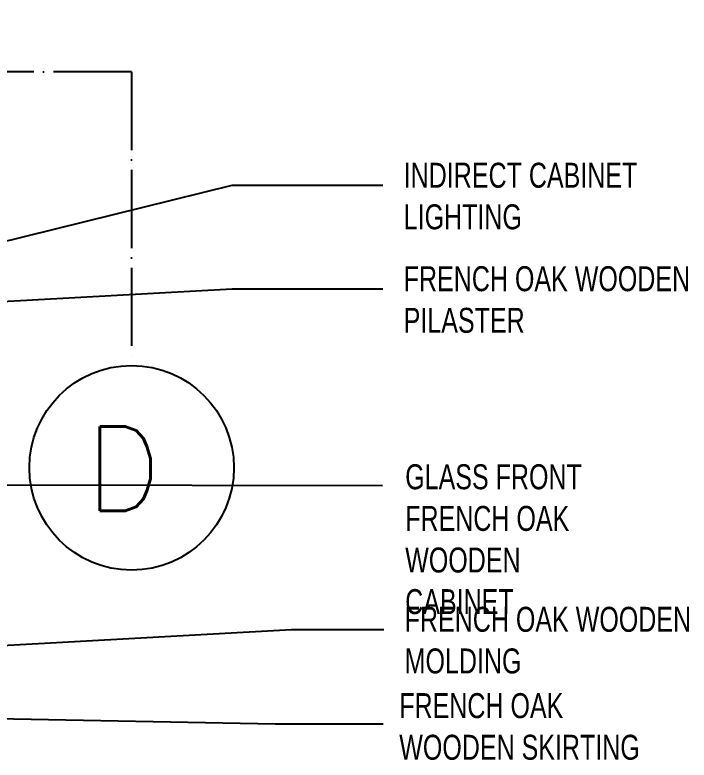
# Model space of a CAD drawing. Header units: inches. Extents: x 274057 to 444617, y 485849 to 635630.
# Drawn here: x 369409 to 371435, y 530537 to 532776 of the extents above; entities that cross this region are included whole.
import ezdxf

# ---------------------------------------------------------------- set-up
doc = ezdxf.new("R2010")
doc.units = ezdxf.units.IN
doc.header["$MEASUREMENT"] = 0
doc.linetypes.add('ACAD_ISO04W100', pattern=[30, 24, -3, 0, -3])
doc.layers.add('CQ section line', color=41, linetype='Continuous', lineweight=0)
for name, color, linetype in [('CQ text label', 3, 'Continuous'), ('CQ_callout', 34, 'Continuous'), ('Layer1', 1, 'Continuous')]:
    doc.layers.add(name, color=color, linetype=linetype)
doc.styles.add('DIM 50', font='romans.shx', dxfattribs={"width": 0.75, "height": 100})
doc.styles.get("Standard").update_dxf_attribs({"font": 'arial.ttf'})
doc.styles.add('STYL-CONCEPT', font='romans.shx')
doc.dimstyles.get("Standard").update_dxf_attribs({"dimtxt": 0.18, "dimasz": 0.18, "dimexe": 0.18, "dimexo": 0.0625, "dimgap": 0.09, "dimtad": 0, "dimtih": 1, "dimtoh": 1, "dimdec": 4, "dimzin": 0, "dimdsep": 46, "dimtxsty": 'Standard', "dimcen": 0.09, "dimadec": 0, "dimazin": 0, "dimtfac": 1, "dimtdec": 4, "dimtofl": 0, "dimtmove": 0, "dimatfit": 3, "dimfxl": 1, "dimtolj": 1, "dimtzin": 0, "dimarcsym": 0})

# ---------------------------------------------------------------- blocks, each defined once
blk = doc.blocks.new('gf-14 section line plan')
at = {"layer": 'Layer1', "linetype": 'ACAD_ISO04W100', "ltscale": 10}
blk.add_line((515934.6, -35655.3, 0), (515934.6, -36555.3, 0), dxfattribs=at)
at = {"layer": 'Layer1', "linetype": 'ACAD_ISO04W100', "ltscale": 10, "elevation": 0}
blk.add_lwpolyline([(515934.6, -35655.3), (513838.9, -35655.3), (513838.9, -34235.6)], dxfattribs=at)
at = {"layer": 'Layer1'}
blk.add_circle((515934.6, -36868.9, 0), 313.6, dxfattribs=at)
at = {"layer": 'Layer1', "insert": (516026.1, -37001.3, 0), "char_height": 259.1, "attachment_point": 9, "style": 'STYL-CONCEPT'}
blk.add_mtext_dynamic_manual_height_columns('D', width=200.816, gutter_width=150, heights=[0], dxfattribs=at)

msp = doc.modelspace()

# ---------------------------------------------------------------- block references
at = {"layer": 'CQ section line', "xscale": 0.9800000000000004, "yscale": 0.9800000000000004, "zscale": 0.9800000000000004}
msp.add_blockref('gf-14 section line plan', (-135856, 567546.6, 0), dxfattribs=at)

# ---------------------------------------------------------------- texts
at = {"layer": 'CQ text label', "color": 3, "ltscale": 500, "char_height": 75, "attachment_point": 1, "style": 'DIM 50'}
for s, insert, width in [('{\\fCityBlueprint|b0|i0|c2|p2;INDIRECT CABINET LIGHTING }', (370577.6, 532331.5), 863.218), ('{\\fCityBlueprint|b0|i0|c2|p2;FRENCH OAK WOODEN PILASTER}', (370577.6, 532020.6), 863.218), ('{\\fCityBlueprint|b0|i0|c2|p2;GLASS FRONT FRENCH OAK WOODEN CABINET}', (370582.1, 531425.6), 644.34), ('{\\fCityBlueprint|b0|i0|c2|p2;FRENCH OAK WOODEN MOLDING }', (370580.5, 530997.4), 863.218), ('{\\fCityBlueprint|b0|i0|c2|p2;FRENCH OAK WOODEN SKIRTING }', (370564.2, 530738.1), 722.523)]:
    msp.add_mtext(s, dxfattribs=dict(at, insert=insert, width=width))

# ---------------------------------------------------------------- leaders
at = {"layer": 'CQ_callout'}
for points in [[(368556.1, 531893.3), (370061.7, 532263.8), (370514.5, 532263.8)], [(368173.3, 531847.8), (370061.7, 531952.9), (370514.5, 531952.9)], [(368352.4, 531121.9), (369368.5, 531364.3), (370514.3, 531361.7)], [(368351.7, 530824.6), (370240.1, 530929.7), (370517.5, 530929.7)], [(368162.7, 530684.3), (370191.7, 530645.5), (370515.8, 530645.5)]]:
    msp.add_leader(points, dimstyle='Standard', override={"dimasz": 10, "dimldrblk": 'Dot', "dimfxl": 0.1, "dimarcsym": 2}, dxfattribs=at)

doc.saveas('drawing.dxf')
